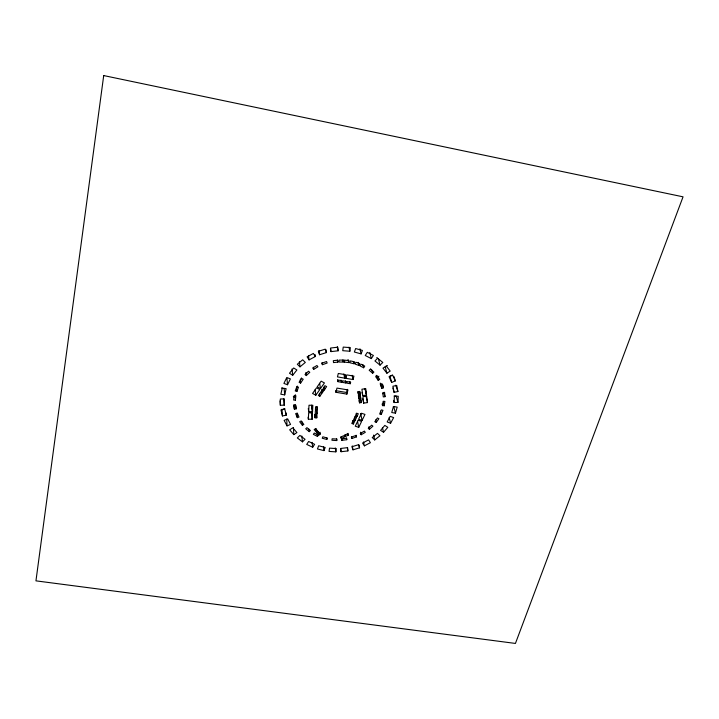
<?xml version="1.0" encoding="UTF-8"?>
<svg xmlns="http://www.w3.org/2000/svg" width="719" height="719" viewBox="0 0 719 719"><rect width="100%" height="100%" fill="white"/><g stroke="black" fill="none" stroke-linecap="round" stroke-linejoin="round"><path stroke-width="1.08" d="M343.26 362.034L343.349 360.093L339.062 360.102L338.982 362.043L343.26 362.034L342.855 359.958M394.102 402.523L394.372 396.322L398.236 396.232L397.949 402.433L394.102 402.523L393.518 400.366M308.37 419.204L308.658 412.787L312.486 412.814L312.19 419.222L308.37 419.204L308.118 417.173M308.703 411.699L308.99 405.237L312.837 405.264L312.54 411.726L308.703 411.699L308.298 408.419M315.039 417.802L315.192 414.728L316.935 414.737L316.791 417.811L315.039 417.802L314.598 414.459M316.98 413.847L317.133 410.765L315.38 410.747L315.237 413.838L316.98 413.847L316.522 410.522M317.178 409.875L317.322 406.774L315.569 406.765L315.425 409.857L317.178 409.875L316.711 406.559M295.41 400.159L295.886 395.783L294.125 395.675L293.649 400.052L295.41 400.159L295.302 394.704M336.744 440.558L336.932 439.057L332.133 438.779L331.944 440.271L336.744 440.558L336.465 438.842M335.872 451.856L336.321 448.575L329.509 448.135L329.059 451.424L335.872 451.856L335.243 447.919M349.856 351.232L350.36 347.628L343.233 347.088L342.738 350.692L349.856 351.232L348.994 347.169M382.526 405.615L383.173 401.292L384.899 401.4L384.252 405.723L382.526 405.615L382.122 403.979M344.455 362.097L344.805 360.174L349.03 360.65L348.679 362.574L344.455 362.097L344.042 360.021M282.27 388.035L280.832 394.246L284.688 394.884L286.126 388.682L281.533 387.972M337.939 381.645L338.343 380.081L341.795 380.666L341.39 382.229L337.939 381.645L337.562 379.515M335.908 392.277L336.977 388.089L347.969 389.923L346.882 394.102L335.908 392.277L335.629 390.651L346.567 392.484L346.882 394.102M344.644 378.122L345.524 374.698L338.316 373.467L337.445 376.9L344.644 378.122L343.835 373.934M345.866 378.329L346.747 374.905L353.937 376.118L353.047 379.542L345.866 378.329L345.453 376.235M345.83 382.975L346.225 381.421L342.783 380.836L342.388 382.391L345.83 382.975L345.417 380.845M346.567 392.484L347.385 389.356M350.261 383.721L350.665 382.166L347.223 381.582L346.819 383.137L350.261 383.721L349.829 381.591M393.455 406.496L391.747 412.544L395.468 413.155L397.185 407.107L393.374 406.532M353.928 363.724L354.557 361.855L350.459 360.902L349.838 362.771L353.928 363.724L353.487 361.648M297.351 386.076L296.57 388.179L296.92 391.424L295.239 390.965L296.812 386.732L298.493 387.19L296.92 391.424M323.963 450.624L325.186 447.452L318.661 445.78L317.447 448.962L323.963 450.624L323.415 446.688M361.091 353.883L362.421 350.432L355.662 348.553L354.35 352.013L361.091 353.883L359.913 348.787M326.821 439.462L327.388 438.024L322.813 436.81L322.256 438.248L326.821 439.462L326.57 437.754M381.277 414.45L382.975 410.333L381.349 409.893L379.65 414.009L381.277 414.45L380.477 411.142M353.371 424.012L354.737 421.154L353.146 420.624L351.78 423.482L353.371 424.012L352.714 420.66M355.132 420.336L356.516 417.469L354.916 416.93L353.541 419.797L355.132 420.336L354.476 416.993M356.912 416.643L358.287 413.767L356.696 413.227L355.312 416.103L356.912 416.643L356.238 413.317M358.736 427.347L361.603 421.406L358.125 420.247L355.258 426.196L358.736 427.347L357.505 421.235M362.097 420.399L364.982 414.414L361.495 413.245L358.61 419.231L362.097 420.399L360.641 413.461M358.943 365.468L359.824 363.67L355.923 362.259L355.051 364.057L358.943 365.468L358.242 362.349M287.528 384.764L290.404 378.895L286.782 377.529L283.915 383.416L287.528 384.764L286.926 378.374M390.597 423.248L393.644 417.613L390.21 416.328L387.164 421.963L390.597 423.248L389.15 417.55M363.634 367.769L364.749 366.079L361.109 364.227L359.994 365.917L363.634 367.769L362.906 364.641M312.684 447.245L314.616 444.324L308.649 441.484L306.716 444.414L312.684 447.245L312.073 442.338M371.31 358.601L373.395 355.456L367.319 352.337L365.243 355.492L371.31 358.601L369.782 352.454M301.522 377.96L300.227 379.884L300.605 383.092L299.086 382.301L301.683 378.437L303.202 379.228L300.605 383.092M318.409 435.139L314.284 433.045L313.367 434.366L317.492 436.451L318.409 435.139L318.175 433.431M315.83 395.207L319.784 389.563L316.513 387.811L312.567 393.464L315.83 395.207L315.075 389.788M320.458 388.602L324.431 382.93L321.159 381.16L317.187 386.849L320.458 388.602L319.667 383.29M319.838 396.268L321.735 393.563L320.252 392.772L318.355 395.468L319.838 396.268L319.524 394.102M324.188 390.075L322.696 389.276L320.8 391.99L322.283 392.79L324.188 390.075L323.856 387.927M324.736 389.294L326.642 386.579L325.159 385.779L323.244 388.494L324.736 389.294L324.233 386.067M376.253 422.439L378.904 418.728L377.457 417.973L374.806 421.685L376.253 422.439L375.678 419.932M292.696 375.282L296.893 369.997L293.685 367.975L289.487 373.26L292.696 375.282L292.04 368.964M383.569 432.29L387.811 427.302L384.809 425.405L380.567 430.402L383.569 432.29L382.427 427.49M377.664 358.251L374.932 360.956L380.054 365.144L382.787 362.448L376.747 357.577M302.474 441.852L305.054 439.3L299.904 435.399L297.333 437.952L302.474 441.852L301.836 435.993M306.285 375.606L309.781 372.316L308.505 371.229L305.009 374.518L306.285 375.606L305.881 372.433M309.206 431.652L310.428 430.528L306.95 427.661L305.728 428.785L309.206 431.652L308.9 429.108M372.622 373.26L373.898 372.091L370.447 369.054L369.171 370.231L372.622 373.26L371.849 370.114L370.707 369.108M369.44 429.306L372.909 426.178L371.705 425.154L368.245 428.281L369.44 429.306L368.892 426.78M299.985 366.852L305.323 362.421L302.672 359.806L297.324 364.254L299.985 366.852L299.365 361.648M374.707 439.929L379.947 435.777L377.493 433.368L372.244 437.52L374.707 439.929L373.628 435.085M316.27 431.93L317.654 430.969L315.551 428.623L314.167 429.585L316.27 431.93L315.821 428.542M316.872 432.604L318.256 431.652L320.341 433.988L318.957 434.95L316.872 432.604L316.414 429.216M293.433 427.652L293.792 434.636L296.911 432.577L292.813 427.769L289.685 429.827L293.792 434.636M387.424 365.522L385.249 366.96L386.93 373.215L390.183 371.076L386.238 365.998L382.984 368.146L386.93 373.215M313.691 369.359L317.906 366.816L316.944 365.495L312.729 368.038L313.691 369.359L313.394 367.265M378.212 380.315L375.669 376.657L377.178 375.758L379.722 379.416L378.212 380.315L377.421 377.142L378.922 376.244M302.375 425.288L303.84 424.417L301.18 420.894L299.715 421.765L302.375 425.288L301.998 421.909M361.19 434.734L365.297 432.326L364.398 431.085L360.291 433.494L361.19 434.734L360.668 432.191M315.326 356.516L313.349 353.442L307.103 356.822L309.08 359.895L315.326 356.516L315.021 354.467M364.371 445.852L370.402 442.706L368.595 439.884L362.565 443.039L364.371 445.852L363.571 441.951M341.381 438.527L344.437 437.017L343.646 435.714L340.59 437.224L341.381 438.527L341.085 436.819M348.391 435.067L347.601 433.764L344.536 435.274L345.327 436.577L348.391 435.067L348.077 433.368M286.764 419.024L287.016 425.882L290.557 424.417L287.681 418.889L284.14 420.363L287.016 425.882M392.367 375.084L389.941 376.091L391.675 382.418L395.288 380.917L394.111 376.711M322.436 364.695L327.154 363.041L326.561 361.54L321.833 363.194L322.436 364.695L322.103 362.61M381.816 388.341L381.007 385.132L382.661 384.557L383.488 387.757L381.816 388.341L380.288 384.243L381.951 383.667L383.488 387.757M297.333 417.649L298.978 417.074L297.289 413.066L295.644 413.641L297.333 417.649L296.983 414.297M356.444 436.9L355.896 435.507L351.33 437.071L351.888 438.473L356.444 436.9L356.112 435.202M326.426 352.58L325.24 349.164L318.364 351.321L319.569 354.728L326.426 352.58L325.905 349.524M359.563 447.82L358.484 444.71L351.915 446.733L353.011 449.833L359.563 447.82L358.988 444.881M283.133 409.048L284.832 408.689M395.756 385.213L397.904 391.531L394.084 392.331L392.916 388.071M286.27 415.151L284.769 409.129L280.958 409.938L282.459 415.95L286.27 415.151L286.072 412.94M360.264 394.677L358.529 394.938L358.125 391.846L359.868 391.585L360.264 394.677L359.572 391.442L357.837 391.693L358.296 393.85M362.744 395.657L366.555 395.091L365.746 388.655L361.918 389.222L362.744 395.657L362.043 392.457M359.042 398.901L360.776 398.641L360.381 395.567L358.637 395.818L359.042 398.901L358.35 395.639L360.084 395.387L360.776 398.641M359.554 402.847L361.289 402.586L360.893 399.521L359.158 399.782L359.554 402.847L359.096 400.663M363.697 403.143L367.499 402.577L366.69 396.178L362.879 396.744L363.697 403.143L362.753 398.784M382.454 393.679L384.18 393.437L385.007 396.681L383.272 396.915L382.823 392.601L384.566 392.358L385.007 396.681M294.368 409.093L296.12 408.85L295.77 405.543L294.035 405.786L294.368 409.093L293.738 404.797L295.491 404.554L296.12 408.85M341.983 440.352L346.774 439.686L346.585 438.204L341.795 438.869L341.983 440.352L341.498 437.161M341.076 451.721L347.897 450.912L347.583 447.64L340.743 448.449L341.076 451.721L340.581 448.764M330.965 351.618L338.119 350.791L337.768 347.196L330.605 348.023L330.965 351.618L330.416 348.562M337.786 362.106L333.517 362.601L333.319 360.686L337.597 360.192L337.786 362.106L337.4 360.039M394.084 395.998L396.169 395.953L397.949 402.433M280.356 405.255L284.275 405.157L284.23 398.91L280.311 399.009L280.356 405.255L280.015 400.878M293.316 396.771L295.069 396.879M376.154 375.318L377.421 377.142M391.675 382.418L389.06 376.711L392.682 375.201L395.288 380.917M380.243 383.092L381.007 385.132M393.724 406.594L395.468 413.155M378.437 358.952L380.054 365.144M383.434 402.451L384.252 405.723M365.108 388.691L366.555 395.091M365.009 388.7L366.214 394.048M366.034 396.043L367.499 402.577M360.587 399.324L361.289 402.586M352.157 375.309L353.047 379.542M348.032 359.464L348.679 362.574M394.084 392.331L392.898 386.238L396.726 385.429L397.904 391.531M337.337 346.729L338.119 350.791M340.995 380.099L341.39 382.229M351.564 436.766L351.888 438.473M352.283 445.906L353.011 449.833M346.468 437.979L346.774 439.686M345.021 434.878L345.327 436.577M347.376 447.964L347.897 450.912M318.921 350.638L319.569 354.728M321.797 389.545L322.283 392.79M320.108 432.29L320.341 433.988M308.514 355.77L309.08 359.895M316.333 414.477L316.791 417.811M318.499 431.544L318.957 434.95M317.151 433.89L317.492 436.451M360.192 396.268L360.462 398.299M311.678 405.157L312.54 411.726M311.633 406.244L312.199 410.621M311.273 412.131L312.19 419.222M284.122 388.404L284.688 394.884M283.708 398.596L284.275 405.157M281.92 409.309L282.459 415.95M103.707 75.567L35.95 580.853L515.433 643.433L683.05 196.826L103.707 75.567"/></g></svg>
